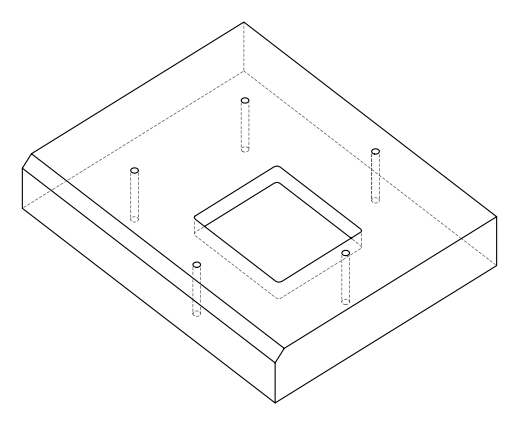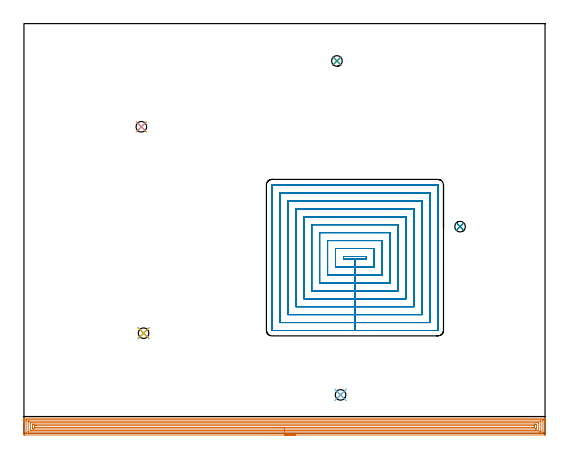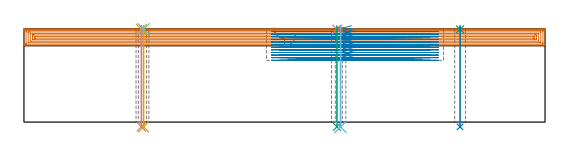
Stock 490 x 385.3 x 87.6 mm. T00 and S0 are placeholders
(PLAN: 12 operations, 3 tool changes, 104.7 min)
(1 AREA_MILL | FG_CHAMFER_SURFACE | UGT0205_001 | 23.8 min | 61159 mm3)
(2 MILL_RECTANGULAR_POCKET | POCKET_RECTANGULAR_STRAIGHT | NXT0201_013 | Follow Part, ap 2.5, ae 75% | 78.86 min | 722025 mm3)
(3 SPOT_DRILL | STEP1HOLE | NXT0321_9005460120000 | 0.03 min | 24 mm3)
(4 SPOT_DRILL_1 | STEP1HOLE_1 | NXT0321_9005460120000 | 0.03 min | 32 mm3)
(5 SPOT_DRILL_2 | STEP1HOLE_2 | NXT0321_9005460120000 | 0.03 min | 15 mm3)
(6 SPOT_DRILL_3 | STEP1HOLE_3 | NXT0321_9005460120000 | 0.03 min | 24 mm3)
(7 SPOT_DRILL_4 | STEP1HOLE_4 | NXT0321_9005460120000 | 0.03 min | 1 mm3)
(8 DRILL_THROUGH_HOLE_INTO_CENTER | STEP1HOLE | UGT0301_495 | 0.38 min | 6872 mm3)
(9 DRILL_THROUGH_HOLE_INTO_CENTER_1 | STEP1HOLE_1 | UGT0301_495 | 0.38 min | 6846 mm3)
(10 DRILL_THROUGH_HOLE_INTO_CENTER_2 | STEP1HOLE_2 | UGT0301_495 | 0.38 min | 6735 mm3)
(11 DRILL_THROUGH_HOLE_INTO_CENTER_3 | STEP1HOLE_3 | UGT0301_495 | 0.38 min | 6846 mm3)
(12 DRILL_THROUGH_HOLE_INTO_CENTER_4 | STEP1HOLE_4 | UGT0301_495 | 0.38 min | 6867 mm3)
(TOOL UGT0205_001 | Chamfer Mill 20 x 3 x 45 deg. | D20 FL50 Z2)
(TOOL NXT0201_013 | ENDMILL 10mm | D10 FL30 Z4)
(TOOL NXT0321_9005460120000 | NC Spot Drill, 142deg, 12mm, Carbide, Uncoated | D12 PA142 FL30 Z2)
(TOOL UGT0301_495 | Carbide Drill 10.0 mm | D10 PA118 FL90.5 Z2)
(OP 1 AREA_MILL)
G17 G21 G94 G90
T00 M6
G54
G17 G0 G90 X255. Y-1.5 S1061 M3
G43 Z97.6 H0
Z81.8
G94 G1 X254.962 Z80.928 F250.
X254.848 Z80.064
X254.659 Z79.212
X254.397 Z78.38
X254.063 Z77.574
X253.66 Z76.8
X253.192 Z76.064
X252.66 Z75.372
X252.071 Z74.729
X251.428 Z74.14
X250.736 Z73.608
X250. Z73.14
X249.226 Z72.737
X248.42 Z72.403
X247.588 Z72.141
X246.737 Z71.952
X245.872 Z71.838
X245. Z71.8
X0.621
X0.193 Y-1.496 Z71.802
X0.01 Y-1.492 Z71.806
X0.005 Y-1.076 Z72.222
X0. Y-0.465 Z72.832
Y11.237 Z84.532
Y11.775 Z85.072
Y12.117 Z85.413
Y12.654 Z85.951
Y12.996 Z86.291
Y13.971 Z87.27
X0.01 Y14.298 Z87.589
X0.174 Y14.3 Z87.6
X489.826
X489.99 Y14.298 Z87.589
X490. Y13.97 Z87.27
Y13.68 Z86.98
Y12.996 Z86.291
Y11.775 Z85.072
Y11.237 Z84.532
Y10.627 Z83.922
Y-0.807 Z72.49
X489.997 Y-1.076 Z72.222
X489.99 Y-1.492 Z71.806
X489.807 Y-1.496 Z71.802
X489.38 Y-1.5 Z71.8
X245.
Y-0.086 Z73.214
X2.408 Y-0.085 Z73.215
X2.294
X2.042 Y-0.08 Z73.22
X2.017 Y-0.079 Z73.221
X2.01 Y-0.065 Z73.235
X2.004 Y-0.032 Z73.268
X2.002 Y0. Z73.3
X2. Y0.205 Z73.505
Y0.683 Z73.983
Y11.638 Z84.938
X2.003 Y12.117 Z85.417
X2.008 Y12.51 Z85.81
X2.027 Y12.879 Z86.179
X2.408 Y12.884 Z86.184
X2.521 Y12.885 Z86.185
X487.592
X487.706
X487.958 Y12.88 Z86.18
X487.983 Y12.879 Z86.179
X487.99 Y12.865 Z86.165
X487.996 Y12.832 Z86.132
X487.998 Y12.8 Z86.1
X488. Y12.595 Z85.895
Y12.117 Z85.417
Y1.162 Z74.462
X487.997 Y0.683 Z73.983
X487.992 Y0.29 Z73.59
X487.973 Y-0.079 Z73.221
X487.592 Y-0.084 Z73.216
X487.479 Y-0.085 Z73.215
X245. Y-0.086 Z73.214
Y1.328 Z74.628
X4.195 Y1.329 Z74.629
X4.115 Y1.33 Z74.63
X4.052 Y1.332 Z74.632
X4.018 Y1.335 Z74.635
X4.01 Y1.372 Z74.672
X4.004 Y1.563 Z74.863
X4.001 Y1.754 Z75.054
X4. Y10.549 Z83.849
X4.005 Y11.237 Z84.537
X4.008 Y11.421 Z84.721
X4.024 Y11.465 Z84.765
X4.076 Y11.467 Z84.767
X4.195 Y11.469 Z84.769
X4.85 Y11.471 Z84.771
X5.088 Y11.472 Z84.772
X485.805 Y11.471 Z84.771
X485.885 Y11.47 Z84.77
X485.948 Y11.468 Z84.768
X485.982 Y11.465 Z84.765
X485.99 Y11.428 Z84.728
X485.996 Y11.237 Z84.537
X485.999 Y11.046 Z84.346
X486. Y2.251 Z75.551
X485.995 Y1.563 Z74.863
X485.992 Y1.379 Z74.679
X485.976 Y1.335 Z74.635
X485.924 Y1.333 Z74.633
X485.805 Y1.331 Z74.631
X485.15 Y1.329 Z74.629
X484.912 Y1.328 Z74.628
X245.
Y2.743 Z76.043
X6.57
X6.139 Y2.745 Z76.045
X6.05 Y2.747 Z76.047
X6.016 Y2.749 Z76.049
X6.01 Y2.788 Z76.088
X6.007 Y2.891 Z76.191
X6. Y3.304 Z76.604
X6.001 Y9.909 Z83.209
X6.003 Y10.017 Z83.317
X6.006 Y10.043 Z83.343
X6.01 Y10.05 Z83.35
X6.021 Y10.052 Z83.352
X6.091 Y10.055 Z83.355
X6.287 Y10.057 Z83.357
X483.43
X483.861 Y10.055 Z83.355
X483.95 Y10.053 Z83.353
X483.984 Y10.051 Z83.351
X483.99 Y10.012 Z83.312
X483.993 Y9.909 Z83.209
X484. Y9.496 Z82.796
X483.999 Y2.891 Z76.191
X483.997 Y2.783 Z76.083
X483.994 Y2.757 Z76.057
X483.99 Y2.75 Z76.05
X483.979 Y2.748 Z76.048
X483.909 Y2.745 Z76.045
X483.713 Y2.743 Z76.043
X245.
Y4.157 Z77.457
X9.601
X8.706 Y4.158 Z77.458
X8.662 Y4.16 Z77.46
X8.01 Y4.201 Z77.501
X8.001 Y4.852 Z78.152
Y7.719 Z81.019
X8.003 Y8.368 Z81.668
X8.01 Y8.599 Z81.899
X8.62 Y8.64 Z81.94
X8.662 Y8.641 Z81.941
X9.511 Y8.643 Z81.943
X480.399
X481.294 Y8.642 Z81.942
X481.338 Y8.64 Z81.94
X481.99 Y8.599 Z81.899
X481.999 Y7.948 Z81.248
X482. Y5.081 Z78.381
X481.997 Y4.432 Z77.732
X481.99 Y4.201 Z77.501
X481.38 Y4.16 Z77.46
X481.338 Y4.158 Z77.458
X480.489 Y4.157 Z77.457
X245.
Y5.571 Z78.871
X10.844
X10.449 Y5.573 Z78.873
X10.055 Y5.577 Z78.877
X10.011 Y5.578 Z78.878
X10.007 Y5.617 Z78.917
X10.003 Y5.695 Z78.995
X10.001 Y5.813 Z79.113
X10. Y5.96 Z79.26
Y6.402 Z79.702
X10.001 Y6.84 Z80.14
X10.003 Y7.061 Z80.361
X10.007 Y7.171 Z80.471
X10.01 Y7.22 Z80.52
X10.061 Y7.222 Z80.522
X10.449 Y7.226 Z80.526
X10.948 Y7.228 Z80.528
X11.343 Y7.229 Z80.529
X479.156 Y7.228 Z80.528
X479.551 Y7.227 Z80.527
X479.945 Y7.223 Z80.523
X479.989 Y7.222 Z80.522
X479.993 Y7.183 Z80.483
X479.997 Y7.105 Z80.405
X479.999 Y6.987 Z80.287
X480. Y6.84 Z80.14
Y6.398 Z79.698
X479.999 Y5.96 Z79.26
X479.997 Y5.739 Z79.039
X479.993 Y5.629 Z78.929
X479.99 Y5.58 Z78.88
X479.939 Y5.578 Z78.878
X479.551 Y5.574 Z78.874
X479.052 Y5.571 Z78.871
X478.657
X245.
X244.128 Z78.909
X243.264 Z79.023
X242.412 Z79.212
X241.58 Z79.474
X240.774 Z79.808
X240. Z80.211
X239.264 Z80.68
X238.572 Z81.211
X237.929 Z81.8
X237.34 Z82.443
X236.808 Z83.135
X236.34 Z83.871
X235.937 Z84.645
X235.603 Z85.451
X235.341 Z86.283
X235.152 Z87.135
X235.038 Z88.
X235. Z88.871
G0 Z97.6
M5
M2
(OP 2 MILL_RECTANGULAR_POCKET)
G17 G21 G94 G90
T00 M6
G54
G17 G0 G90 X308.021 Y166.3 S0 M3
G43 Z97.6 H0
Z90.6
G94 G1 X300.5 Z88.585 F250.
Y164.2 Z88.022
X311.25 Z85.142
X322. F500.
Y166.3
X300.5
Y164.2
X311.25
Y156.7
X329.5
Y173.8
X293.
Y156.7
X311.25
Y149.2
X337.
Y181.3
X285.5
Y149.2
X311.25
Y141.7
X344.5
Y188.8
X278.
Y141.7
X311.25
Y134.2
X352.
Y196.3
X270.5
Y134.2
X311.25
Y126.7
X359.5
Y203.8
X263.
Y126.7
X311.25
Y119.2
X367.
Y211.3
X255.5
Y119.2
X311.25
Y111.7
X374.5
Y218.8
X248.
Y111.7
X311.25
Y104.2
X382.
Y226.3
X240.5
Y104.2
X311.25
Y96.7
X389.3
G3 X389.5 Y96.9 R0.2
G1 Y233.6
G3 X389.3 Y233.8 R0.2
G1 X233.2
G3 X233. Y233.6 R0.2
G1 Y96.9
G3 X233.2 Y96.7 R0.2
G1 X311.25
X312.25
G0 X308.021 Y166.3 Z88.142
G1 X300.5 Z86.126 F250.
Y164.2 Z85.564
X311.25 Z82.683
X322. F500.
Y166.3
X300.5
Y164.2
X311.25
Y156.7
X329.5
Y173.8
X293.
Y156.7
X311.25
Y149.2
X337.
Y181.3
X285.5
Y149.2
X311.25
Y141.7
X344.5
Y188.8
X278.
Y141.7
X311.25
Y134.2
X352.
Y196.3
X270.5
Y134.2
X311.25
Y126.7
X359.5
Y203.8
X263.
Y126.7
X311.25
Y119.2
X367.
Y211.3
X255.5
Y119.2
X311.25
Y111.7
X374.5
Y218.8
X248.
Y111.7
X311.25
Y104.2
X382.
Y226.3
X240.5
Y104.2
X311.25
Y96.7
X389.3
G3 X389.5 Y96.9 R0.2
G1 Y233.6
G3 X389.3 Y233.8 R0.2
G1 X233.2
G3 X233. Y233.6 R0.2
G1 Y96.9
G3 X233.2 Y96.7 R0.2
G1 X311.25
X312.25
G0 X308.021 Y166.3 Z85.683
G1 X300.5 Z83.668 F250.
Y164.2 Z83.105
X311.25 Z80.225
X322. F500.
Y166.3
X300.5
Y164.2
X311.25
Y156.7
X329.5
Y173.8
X293.
Y156.7
X311.25
Y149.2
X337.
Y181.3
X285.5
Y149.2
X311.25
Y141.7
X344.5
Y188.8
X278.
Y141.7
X311.25
Y134.2
X352.
Y196.3
X270.5
Y134.2
X311.25
Y126.7
X359.5
Y203.8
X263.
Y126.7
X311.25
Y119.2
X367.
Y211.3
X255.5
Y119.2
X311.25
Y111.7
X374.5
Y218.8
X248.
Y111.7
X311.25
Y104.2
X382.
Y226.3
X240.5
Y104.2
X311.25
Y96.7
X389.3
G3 X389.5 Y96.9 R0.2
G1 Y233.6
G3 X389.3 Y233.8 R0.2
G1 X233.2
G3 X233. Y233.6 R0.2
G1 Y96.9
G3 X233.2 Y96.7 R0.2
G1 X311.25
X312.25
G0 X308.021 Y166.3 Z83.225
G1 X300.5 Z81.21 F250.
Y164.2 Z80.647
X311.25 Z77.767
X322. F500.
Y166.3
X300.5
Y164.2
X311.25
Y156.7
X329.5
Y173.8
X293.
Y156.7
X311.25
Y149.2
X337.
Y181.3
X285.5
Y149.2
X311.25
Y141.7
X344.5
Y188.8
X278.
Y141.7
X311.25
Y134.2
X352.
Y196.3
X270.5
Y134.2
X311.25
Y126.7
X359.5
Y203.8
X263.
Y126.7
X311.25
Y119.2
X367.
Y211.3
X255.5
Y119.2
X311.25
Y111.7
X374.5
Y218.8
X248.
Y111.7
X311.25
Y104.2
X382.
Y226.3
X240.5
Y104.2
X311.25
Y96.7
X389.3
G3 X389.5 Y96.9 R0.2
G1 Y233.6
G3 X389.3 Y233.8 R0.2
G1 X233.2
G3 X233. Y233.6 R0.2
G1 Y96.9
G3 X233.2 Y96.7 R0.2
G1 X311.25
X312.25
G0 X308.021 Y166.3 Z80.767
G1 X300.5 Z78.751 F250.
Y164.2 Z78.189
X311.25 Z75.308
X322. F500.
Y166.3
X300.5
Y164.2
X311.25
Y156.7
X329.5
Y173.8
X293.
Y156.7
X311.25
Y149.2
X337.
Y181.3
X285.5
Y149.2
X311.25
Y141.7
X344.5
Y188.8
X278.
Y141.7
X311.25
Y134.2
X352.
Y196.3
X270.5
Y134.2
X311.25
Y126.7
X359.5
Y203.8
X263.
Y126.7
X311.25
Y119.2
X367.
Y211.3
X255.5
Y119.2
X311.25
Y111.7
X374.5
Y218.8
X248.
Y111.7
X311.25
Y104.2
X382.
Y226.3
X240.5
Y104.2
X311.25
Y96.7
X389.3
G3 X389.5 Y96.9 R0.2
G1 Y233.6
G3 X389.3 Y233.8 R0.2
G1 X233.2
G3 X233. Y233.6 R0.2
G1 Y96.9
G3 X233.2 Y96.7 R0.2
G1 X311.25
X312.25
G0 X308.021 Y166.3 Z78.308
G1 X300.5 Z76.293 F250.
Y164.2 Z75.73
X311.25 Z72.85
X322. F500.
Y166.3
X300.5
Y164.2
X311.25
Y156.7
X329.5
Y173.8
X293.
Y156.7
X311.25
Y149.2
X337.
Y181.3
X285.5
Y149.2
X311.25
Y141.7
X344.5
Y188.8
X278.
Y141.7
X311.25
Y134.2
X352.
Y196.3
X270.5
Y134.2
X311.25
Y126.7
X359.5
Y203.8
X263.
Y126.7
X311.25
Y119.2
X367.
Y211.3
X255.5
Y119.2
X311.25
Y111.7
X374.5
Y218.8
X248.
Y111.7
X311.25
Y104.2
X382.
Y226.3
X240.5
Y104.2
X311.25
Y96.7
X389.3
G3 X389.5 Y96.9 R0.2
G1 Y233.6
G3 X389.3 Y233.8 R0.2
G1 X233.2
G3 X233. Y233.6 R0.2
G1 Y96.9
G3 X233.2 Y96.7 R0.2
G1 X311.25
X312.25
G0 X308.021 Y166.3 Z75.85
G1 X300.5 Z73.835 F250.
Y164.2 Z73.272
X311.25 Z70.392
X322. F500.
Y166.3
X300.5
Y164.2
X311.25
Y156.7
X329.5
Y173.8
X293.
Y156.7
X311.25
Y149.2
X337.
Y181.3
X285.5
Y149.2
X311.25
Y141.7
X344.5
Y188.8
X278.
Y141.7
X311.25
Y134.2
X352.
Y196.3
X270.5
Y134.2
X311.25
Y126.7
X359.5
Y203.8
X263.
Y126.7
X311.25
Y119.2
X367.
Y211.3
X255.5
Y119.2
X311.25
Y111.7
X374.5
Y218.8
X248.
Y111.7
X311.25
Y104.2
X382.
Y226.3
X240.5
Y104.2
X311.25
Y96.7
X389.3
G3 X389.5 Y96.9 R0.2
G1 Y233.6
G3 X389.3 Y233.8 R0.2
G1 X233.2
G3 X233. Y233.6 R0.2
G1 Y96.9
G3 X233.2 Y96.7 R0.2
G1 X311.25
X312.25
G0 X308.021 Y166.3 Z73.392
G1 X300.5 Z71.376 F250.
Y164.2 Z70.814
X311.25 Z67.933
X322. F500.
Y166.3
X300.5
Y164.2
X311.25
Y156.7
X329.5
Y173.8
X293.
Y156.7
X311.25
Y149.2
X337.
Y181.3
X285.5
Y149.2
X311.25
Y141.7
X344.5
Y188.8
X278.
Y141.7
X311.25
Y134.2
X352.
Y196.3
X270.5
Y134.2
X311.25
Y126.7
X359.5
Y203.8
X263.
Y126.7
X311.25
Y119.2
X367.
Y211.3
X255.5
Y119.2
X311.25
Y111.7
X374.5
Y218.8
X248.
Y111.7
X311.25
Y104.2
X382.
Y226.3
X240.5
Y104.2
X311.25
Y96.7
X389.3
G3 X389.5 Y96.9 R0.2
G1 Y233.6
G3 X389.3 Y233.8 R0.2
G1 X233.2
G3 X233. Y233.6 R0.2
G1 Y96.9
G3 X233.2 Y96.7 R0.2
G1 X311.25
X312.25
G0 X308.021 Y166.3 Z70.933
G1 X300.5 Z68.918 F250.
Y164.2 Z68.355
X311.25 Z65.475
X322. F500.
Y166.3
X300.5
Y164.2
X311.25
Y156.7
X329.5
Y173.8
X293.
Y156.7
X311.25
Y149.2
X337.
Y181.3
X285.5
Y149.2
X311.25
Y141.7
X344.5
Y188.8
X278.
Y141.7
X311.25
Y134.2
X352.
Y196.3
X270.5
Y134.2
X311.25
Y126.7
X359.5
Y203.8
X263.
Y126.7
X311.25
Y119.2
X367.
Y211.3
X255.5
Y119.2
X311.25
Y111.7
X374.5
Y218.8
X248.
Y111.7
X311.25
Y104.2
X382.
Y226.3
X240.5
Y104.2
X311.25
Y96.7
X389.3
G3 X389.5 Y96.9 R0.2
G1 Y233.6
G3 X389.3 Y233.8 R0.2
G1 X233.2
G3 X233. Y233.6 R0.2
G1 Y96.9
G3 X233.2 Y96.7 R0.2
G1 X311.25
X312.25
G0 X308.021 Y166.3 Z68.475
G1 X300.5 Z66.46 F250.
Y164.2 Z65.897
X311.25 Z63.017
X322. F500.
Y166.3
X300.5
Y164.2
X311.25
Y156.7
X329.5
Y173.8
X293.
Y156.7
X311.25
Y149.2
X337.
Y181.3
X285.5
Y149.2
X311.25
Y141.7
X344.5
Y188.8
X278.
Y141.7
X311.25
Y134.2
X352.
Y196.3
X270.5
Y134.2
X311.25
Y126.7
X359.5
Y203.8
X263.
Y126.7
X311.25
Y119.2
X367.
Y211.3
X255.5
Y119.2
X311.25
Y111.7
X374.5
Y218.8
X248.
Y111.7
X311.25
Y104.2
X382.
Y226.3
X240.5
Y104.2
X311.25
Y96.7
X389.3
G3 X389.5 Y96.9 R0.2
G1 Y233.6
G3 X389.3 Y233.8 R0.2
G1 X233.2
G3 X233. Y233.6 R0.2
G1 Y96.9
G3 X233.2 Y96.7 R0.2
G1 X311.25
X312.25
G0 X308.021 Y166.3 Z66.017
G1 X300.5 Z64.001 F250.
Y164.2 Z63.439
X311.25 Z60.558
X322. F500.
Y166.3
X300.5
Y164.2
X311.25
Y156.7
X329.5
Y173.8
X293.
Y156.7
X311.25
Y149.2
X337.
Y181.3
X285.5
Y149.2
X311.25
Y141.7
X344.5
Y188.8
X278.
Y141.7
X311.25
Y134.2
X352.
Y196.3
X270.5
Y134.2
X311.25
Y126.7
X359.5
Y203.8
X263.
Y126.7
X311.25
Y119.2
X367.
Y211.3
X255.5
Y119.2
X311.25
Y111.7
X374.5
Y218.8
X248.
Y111.7
X311.25
Y104.2
X382.
Y226.3
X240.5
Y104.2
X311.25
Y96.7
X389.3
G3 X389.5 Y96.9 R0.2
G1 Y233.6
G3 X389.3 Y233.8 R0.2
G1 X233.2
G3 X233. Y233.6 R0.2
G1 Y96.9
G3 X233.2 Y96.7 R0.2
G1 X311.25
X312.25
G0 X308.021 Y166.3 Z63.558
G1 X300.5 Z61.543 F250.
Y164.2 Z60.98
X311.25 Z58.1
X322. F500.
Y166.3
X300.5
Y164.2
X311.25
Y156.7
X329.5
Y173.8
X293.
Y156.7
X311.25
Y149.2
X337.
Y181.3
X285.5
Y149.2
X311.25
Y141.7
X344.5
Y188.8
X278.
Y141.7
X311.25
Y134.2
X352.
Y196.3
X270.5
Y134.2
X311.25
Y126.7
X359.5
Y203.8
X263.
Y126.7
X311.25
Y119.2
X367.
Y211.3
X255.5
Y119.2
X311.25
Y111.7
X374.5
Y218.8
X248.
Y111.7
X311.25
Y104.2
X382.
Y226.3
X240.5
Y104.2
X311.25
Y96.7
X389.3
G3 X389.5 Y96.9 R0.2
G1 Y233.6
G3 X389.3 Y233.8 R0.2
G1 X233.2
G3 X233. Y233.6 R0.2
G1 Y96.9
G3 X233.2 Y96.7 R0.2
G1 X311.25
X312.25
G0 Z97.6
M5
M2
(OP 3 SPOT_DRILL)
G17 G21 G94 G90
T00 M6
G54
G17 G0 G90 X410.1 Y194.4 S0 M3
G43 Z97.6 H0
G94 G81 G98 Z87.17 F250. R90.6
G80
M5
M2
(OP 4 SPOT_DRILL_1)
G17 G21 G94 G90
T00 M6
G54
G17 G0 G90 X294.3 Y350.2 S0 M3
G43 Z97.6 H0
G94 G81 G98 Z87.17 F250. R90.6
G80
M5
M2
(OP 5 SPOT_DRILL_2)
G17 G21 G94 G90
T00 M6
G54
G17 G0 G90 X110.4 Y288.3 S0 M3
G43 Z97.6 H0
G94 G81 G98 Z87.17 F250. R90.6
G80
M5
M2
(OP 6 SPOT_DRILL_3)
G17 G21 G94 G90
T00 M6
G54
G17 G0 G90 X112.5 Y94.2 S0 M3
G43 Z97.6 H0
G94 G81 G98 Z87.17 F250. R90.6
G80
M5
M2
(OP 7 SPOT_DRILL_4)
G17 G21 G94 G90
T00 M6
G54
G17 G0 G90 X297.7 Y36.2 S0 M3
G43 Z97.6 H0
G94 G81 G98 Z87.17 F250. R90.6
G80
M5
M2
(OP 8 DRILL_THROUGH_HOLE_INTO_CENTER)
G17 G21 G94 G90
T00 M6
G54
G17 G0 G90 X410.1 Y194.4 S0 M3
G43 Z97.6 H0
G94 G73 G98 Z-4.504 F250. Q9.21 R89.6
G80
M5
M2
(OP 9 DRILL_THROUGH_HOLE_INTO_CENTER_1)
G17 G21 G94 G90
T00 M6
G54
G17 G0 G90 X294.3 Y350.2 S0 M3
G43 Z97.6 H0
G94 G73 G98 Z-4.504 F250. Q9.21 R89.6
G80
M5
M2
(OP 10 DRILL_THROUGH_HOLE_INTO_CENTER_2)
G17 G21 G94 G90
T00 M6
G54
G17 G0 G90 X110.4 Y288.3 S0 M3
G43 Z97.6 H0
G94 G73 G98 Z-4.504 F250. Q9.21 R89.6
G80
M5
M2
(OP 11 DRILL_THROUGH_HOLE_INTO_CENTER_3)
G17 G21 G94 G90
T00 M6
G54
G17 G0 G90 X112.5 Y94.2 S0 M3
G43 Z97.6 H0
G94 G73 G98 Z-4.504 F250. Q9.21 R89.6
G80
M5
M2
(OP 12 DRILL_THROUGH_HOLE_INTO_CENTER_4)
G17 G21 G94 G90
T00 M6
G54
G17 G0 G90 X297.7 Y36.2 S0 M3
G43 Z97.6 H0
G94 G73 G98 Z-4.504 F250. Q9.21 R89.6
G80
M5
M2
